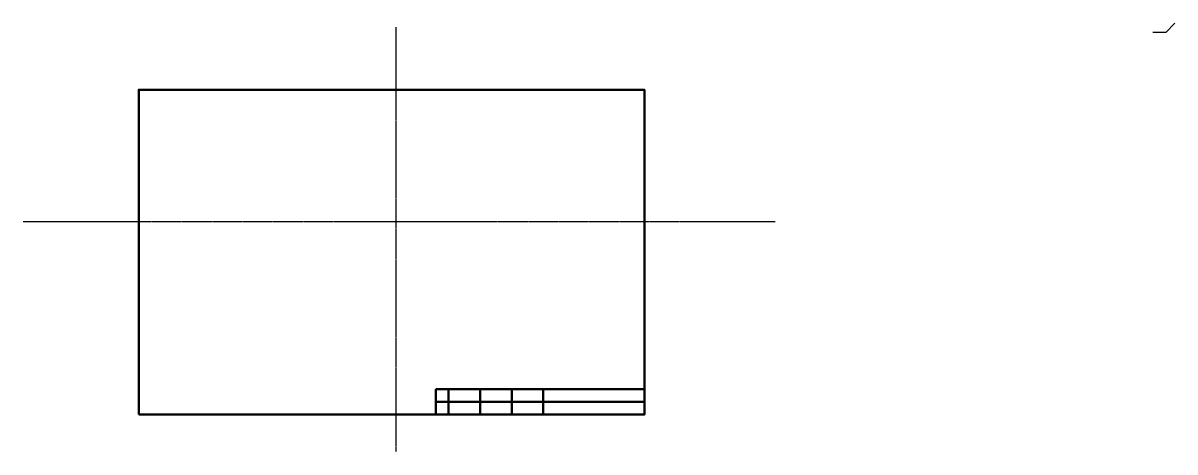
# Model space of a CAD drawing. Header units: inches. Extents: x 67 to 110576, y -3 to 1572927.
# Drawn here: x 53145 to 54056, y 786094 to 786434 of the extents above; entities that cross this region are included whole.
import ezdxf

# ---------------------------------------------------------------- set-up
doc = ezdxf.new("R2010")
doc.units = ezdxf.units.IN
doc.header["$MEASUREMENT"] = 0
doc.linetypes.add('CENTER', pattern=[2, 1.25, -0.25, 0.25, -0.25])
doc.layers.add('点画线', color=180, linetype='CENTER')
doc.layers.add('细实线', color=7, linetype='Continuous')
doc.layers.add('粗·实线', color=7, linetype='Continuous', lineweight=50)
doc.styles.add('文字', font='gbeitc.shx', dxfattribs={"height": 3, "bigfont": 'gbcbig.shx'})
doc.dimstyles.new('线性直径·', dxfattribs={"dimtxt": 2, "dimasz": 2.5, "dimexe": 3, "dimexo": 0, "dimtad": 1, "dimtoh": 1, "dimdec": 3, "dimdsep": 46, "dimtxsty": '文字', "dimcen": 2.5, "dimadec": 3, "dimazin": 0, "dimtfac": 1, "dimtdec": 3, "dimtmove": 0, "dimatfit": 3, "dimfxl": 1, "dimarcsym": 0})

msp = doc.modelspace()

# ---------------------------------------------------------------- linework, layer by layer
at = {"layer": '点画线'}
for p, q in [((53439.6044, 786430.3861), (53439.6044, 786094.1752)), ((53144.6048, 786276.5491), (53739.7183, 786276.5491))]:
    msp.add_line(p, q, dxfattribs=at)
at = {"layer": '粗·实线'}
for p, q in [((53636.2045, 786143.809), (53471.2045, 786143.809)), ((53471.2045, 786143.809), (53471.2045, 786123.809)), ((53481.2045, 786143.809), (53481.2045, 786123.809)), ((53506.2045, 786143.809), (53506.2045, 786123.809)), ((53531.2045, 786143.809), (53531.2045, 786123.809)), ((53556.2045, 786143.809), (53556.2045, 786123.809)), ((53636.2045, 786123.809), (53636.2045, 786143.809)), ((53471.2045, 786133.809), (53636.1828, 786133.809)), ((53471.2045, 786123.809), (53636.2045, 786123.809))]:
    msp.add_line(p, q, dxfattribs=at)
msp.add_lwpolyline([(53236.1828, 786123.809), (53636.1828, 786123.809), (53636.1828, 786380.809), (53236.1828, 786380.809)], close=True, dxfattribs=at)

# ---------------------------------------------------------------- leaders
at = {"layer": '细实线'}
msp.add_leader([(54055.9414, 786433.6293), (54048.7466, 786426.0309), (54038.4297, 786426.0309)], dimstyle='线性直径·', override={"dimgap": 0.625, "dimtad": 0}, dxfattribs=at)

doc.saveas('drawing.dxf')
